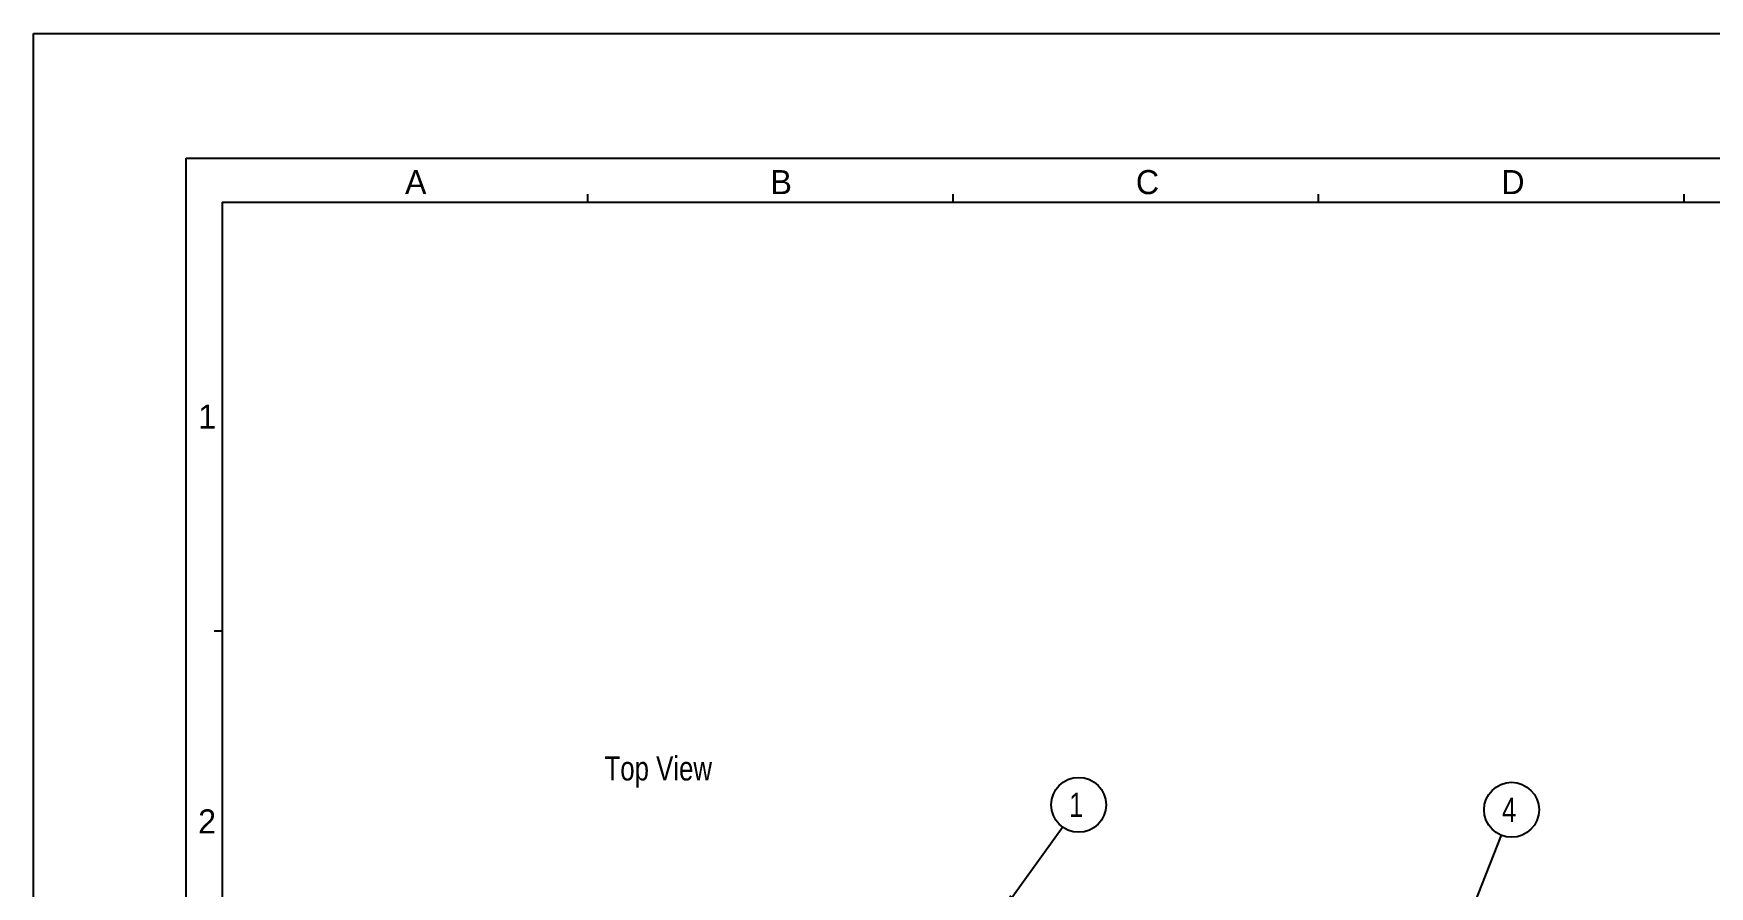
# Model space of a CAD drawing. Header units: millimetres. Extents: x 0 to 420, y 0 to 297.
# Drawn here: x 0 to 208.7, y 190.8 to 297 of the extents above; entities that cross this region are included whole.
import ezdxf

# ---------------------------------------------------------------- set-up
doc = ezdxf.new("R2010")
doc.units = ezdxf.units.MM
doc.header["$LTSCALE"] = 23.1
doc.layers.get('0').update_dxf_attribs({"linetype": 'CONTINUOUS'})
doc.layers.add('DETAIL', color=7, linetype='CONTINUOUS')
doc.styles.get("Standard").update_dxf_attribs({"font": 'txt', "width": 0.8})
doc.styles.add('TEXTSTYLE_2', font='txt')
doc.dimstyles.get("Standard").update_dxf_attribs({"dimtxt": 3, "dimasz": 2.1, "dimexe": 2, "dimexo": 1, "dimtad": 1, "dimzin": 0, "dimdsep": 46, "dimtxsty": 'STANDARD', "dimblk": '_FILLED', "dimblk1": '_FILLED', "dimblk2": '_FILLED', "dimcen": 0.09, "dimazin": 0, "dimtol": 1, "dimtp": 0.01, "dimtm": 0.01, "dimtfac": 1, "dimtofl": 0, "dimtmove": 0, "dimatfit": 3, "dimldrblk": '_FILLED', "dimfxl": 1, "dimtolj": 1, "dimtzin": 0, "dimarcsym": 0})

# ---------------------------------------------------------------- blocks, each defined once
blk = doc.blocks.new('_FILLED')
at = {"color": 0, "linetype": 'BYBLOCK'}
blk.add_solid([(0, 0), (-1, 0.167), (-1, -0.167)], dxfattribs=at)
blk = doc.blocks.new('BALLOON_BL8', base_point=(130.13, 200.97))
at = {"layer": 'DETAIL', "color": 2, "linetype": 'CONTINUOUS'}
blk.add_circle((130.13, 200.97), 3.42, dxfattribs=at)
at = {"layer": 'DETAIL', "color": 2, "linetype": 'CONTINUOUS', "insert": (128.93, 202.47), "char_height": 3, "width": 2.4, "attachment_point": 1, "line_spacing_factor": 0.9}
blk.add_mtext('1', dxfattribs=at)
blk = doc.blocks.new('BALLOON_BL9', base_point=(184.03, 200.35))
at = {"layer": 'DETAIL', "color": 2, "linetype": 'CONTINUOUS'}
blk.add_circle((184.03, 200.35), 3.42, dxfattribs=at)
at = {"layer": 'DETAIL', "color": 2, "linetype": 'CONTINUOUS', "insert": (182.83, 201.85), "char_height": 3, "width": 2.4, "attachment_point": 1, "line_spacing_factor": 0.9}
blk.add_mtext('4', dxfattribs=at)

msp = doc.modelspace()

# ---------------------------------------------------------------- linework, layer by layer
at = {"color": 7, "linetype": 'CONTINUOUS'}
for p, q in [((0, 0), (0, 297)), ((0, 297), (420, 297))]:
    msp.add_line(p, q, dxfattribs=at)
at = {"color": 4, "linetype": 'CONTINUOUS'}
for p, q in [((19, 15.5), (19, 281.5)), ((19, 281.5), (401, 281.5)), ((23.5, 276), (23.5, 21)), ((23.5, 276), (396, 276)), ((69, 276), (69, 277)), ((114.5, 276), (114.5, 277)), ((160, 276), (160, 277)), ((205.5, 276), (205.5, 277)), ((23.5, 222.6), (22.5, 222.6))]:
    msp.add_line(p, q, dxfattribs=at)

# ---------------------------------------------------------------- block references
at = {"layer": 'DETAIL', "color": 2, "linetype": 'CONTINUOUS'}
for name, p in [('BALLOON_BL8', (130.13, 200.97)), ('BALLOON_BL9', (184.03, 200.35))]:
    msp.add_blockref(name, p, dxfattribs=at)

# ---------------------------------------------------------------- texts
at = {"color": 2, "linetype": 'CONTINUOUS', "char_height": 3, "width": 3, "attachment_point": 1, "line_spacing_factor": 0.9, "style": 'TEXTSTYLE_2'}
for s, insert in [('A', (46.25, 280)), ('B', (91.75, 280)), ('C', (137.25, 280)), ('D', (182.75, 280)), ('1', (20.5, 250.8)), ('2', (20.5, 200.4))]:
    msp.add_mtext(s, dxfattribs=dict(at, insert=insert))
at = {"layer": 'DETAIL', "color": 2, "linetype": 'CONTINUOUS', "insert": (71.1, 207), "char_height": 3, "width": 19.2, "attachment_point": 1, "line_spacing_factor": 0.9}
msp.add_mtext('Top View', dxfattribs=at)

# ---------------------------------------------------------------- leaders
at = {"layer": 'DETAIL', "color": 2, "linetype": 'CONTINUOUS'}
for points in [[(120.64, 187.83), (128.13, 198.2)], [(177.24, 183.2), (182.77, 197.17)]]:
    msp.add_leader(points, dimstyle='STANDARD', override={"dimtad": 0}, dxfattribs=at)

doc.saveas('drawing.dxf')
